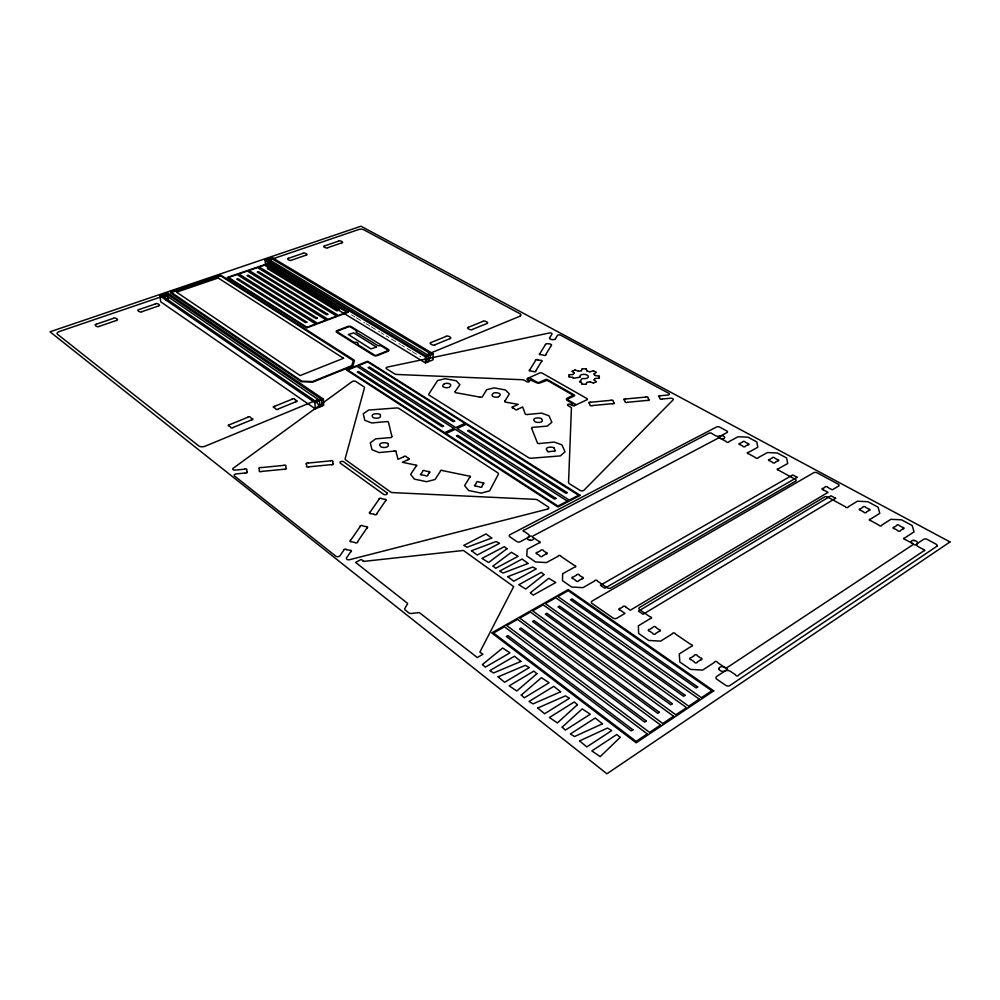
<?xml version="1.0" encoding="UTF-8"?>
<svg xmlns="http://www.w3.org/2000/svg" width="1000" height="1000" viewBox="0 0 1000 1000"><rect width="100%" height="100%" fill="white"/><g stroke="black" fill="none" stroke-linecap="round" stroke-linejoin="round"><path stroke-width="0.75" stroke-dasharray="5 3.75" d="M351.45 314.862L355.1 317.075M356.312 317.812L364.925 323.013M366.163 323.762L369.9 326.025M371.138 326.775L379.938 332.1M381.2 332.863L383.75 334.4M386.287 335.938L388.85 337.488M391.413 339.038L400.475 344.513M401.775 345.3L404.4 346.887M407.013 348.475L410.975 350.863M412.287 351.662L420.825 356.825"/><path stroke-width="1.5" d="M568.962 376.763L569.025 374.837M362.875 560.575L361.125 559.462L355.613 562.438L407.312 603.162A1.275 0.812 -1.4 0 1 407.5 603.962L404.837 608.4A2.55 1.65 -1.4 0 0 405.225 610.025L408.862 612.913A2.562 1.65 -1.2 0 0 411.25 613.475L418.562 612.638A1.275 0.825 -0.9 0 1 419.75 612.925L477.312 657.537L482.912 654.25L479.875 652.087L513.675 586.6L463.425 550.462L363.575 561.413L362.75 560.775M270.338 262.575L271.775 258.65L431.25 354.113L428.363 361.388L426.4 362.2L426.362 356.138L267.1 260.225L267.512 265.85L339.613 309.575M586.163 384.237L586.862 382.425M581.413 370.712L582.137 368.862M535.712 370.913L541.487 361.512M545.737 354.575L551.3 345.525M555.375 338.85L557.438 335.487A1.925 0.938 2.5 0 1 560.675 335.213L668.763 393.288A2.075 1.062 5.2 0 1 669.388 394.338A2.075 1.062 5.2 0 1 667.987 395.025L660.45 395.725M469.712 477.312L464.6 485.625L468.65 490.5L481.213 493.125L489.637 490.838L498.312 474.363A2.988 1.688 1.5 0 0 497.675 472.738L398.988 408.475A2.788 1.475 -1.1 0 0 396.475 407.962L368.512 410.075L363.225 413.825L364.8 420.288L371.737 422.975L386.188 421.625M529.788 369.837L535.612 360.462M539.913 353.537L545.525 344.513M549.65 337.837L551.925 334.188A1.925 0.925 2.3 0 0 551.312 333.2A1.925 0.925 2.3 0 0 549.225 333.013L387.388 367.088A2.163 1.087 -1.2 0 0 386.55 368.787L394.588 373.85A3.362 1.7 -1 0 0 396.863 374.462L522.325 379.738A2.7 1.388 1.9 0 1 524.212 380.225L526.725 381.675A1.625 0.838 2 0 0 529.025 381.788A1.625 0.838 2 0 0 529.113 380.613L527.45 379.65A1.688 0.862 2 0 1 527.537 378.438L539.75 372.987A1.675 0.85 2.2 0 1 542.125 373.088L586.9 398.525A1.725 0.9 3.4 0 1 586.888 399.8L574.35 405.688L570.375 404.462A1.675 0.875 3 0 0 568.013 404.35A1.675 0.875 3 0 0 567.975 405.588L570.625 407.125A2.8 1.462 3.1 0 1 571.413 408.2L568.562 482.275A3.787 2.15 3.6 0 0 569.625 483.862L579.938 490.337A2.475 1.412 3.9 0 0 583.913 490.275L673.1 399.888A2.087 1.075 5.3 0 0 672.8 398.713A2.087 1.075 5.3 0 0 670.6 398.237L662.35 399.012M504.988 400.925L509.35 393.975L505.513 390L494.2 387.875L486.662 389.712L482.137 397.137L480.2 397.25M416.125 466.225L410.613 474.363L414.363 479.125L426.637 481.7L435.087 479.462L440.425 471.25A1.275 0.725 0 0 1 442.562 470.487M357.6 541.65L366.788 528.225M376.838 513.55L385.538 500.825M350.562 551.975L346.575 557.8A2.438 1.5 -3.1 0 0 347.038 559.4A2.438 1.5 -3.1 0 0 349.65 559.688L547.45 509.125M455.188 391.488L459.888 384.675L456.3 380.788L445.213 378.713L437.65 380.5L428.888 393.95A2.75 1.425 -0.3 0 0 429.363 395.312L528.625 457.675A2.938 1.625 2.3 0 0 531.35 458.237L560.363 455.887L565.025 451.788L561.95 444.888L554.3 442.075L539.8 443.488M343.675 550.413L340 555.725A2.438 1.487 -3.4 0 1 338.038 556.688A2.438 1.487 -3.4 0 1 335.8 556.175L234.5 475.962A2.275 1.262 -5.5 0 1 236.275 473.888L244.862 473.05M350.775 540.112L360.037 526.725M370.163 512.087L378.938 499.412M917.438 543.325L917.262 543.55A3.812 2.087 12.8 0 0 918.225 546.65L923.075 549.312A1.45 0.8 12.9 0 1 924.75 550.225A1.45 0.8 12.9 0 1 923.6 550.988L738.612 674.95A1.587 1.025 11.2 0 1 737.175 675.913A1.587 1.025 11.2 0 1 735.5 674.762L730.575 671.438A4.162 2.712 10.9 0 0 724.775 671.075L724.362 671.25A3.575 2.325 10.7 0 1 718.962 668.863L718.938 668.5M482.9 321.287C484.263 320.1 489.438 322.638 487.1 323.55M594.062 379.825L595.138 378.5M472.375 329.588C471.138 330.712 465.337 327.925 468.325 327.225M446.037 336.312C447.525 334.975 452.887 337.987 450.112 338.675M434.988 344.875C433.587 346.25 427.95 343.125 430.938 342.475M579.575 381.7L582.325 378.5M572.987 374.475L574.225 373.125M338.562 241.038C339.825 239.938 344.538 242.425 341.9 242.9M327.75 247.8C326.637 248.775 321.7 246.438 324.475 245.875M302.95 253.263C304.288 252.125 308.962 254.7 306.25 255.175M155.45 303.837C156.875 302.462 161.625 305.538 158.575 306.025M141.95 311.75C140.5 313.125 135.662 309.975 138.837 309.538M113.438 318.25C114.887 316.875 119.525 319.887 116.613 320.5M99.262 326.45C97.788 327.9 92.938 324.588 96.213 324.15M594.012 373.963L596.225 372.438M549.425 337.912C548.75 339.575 554.763 340.363 555.5 338.963M551.587 345.425C552.65 344.012 545.988 342.837 545.413 344.387M533.25 535.85L717.925 438.288A1.825 0.963 6.8 0 1 720.487 438.413L720.863 438.55A2.85 1.5 6.8 0 0 724.762 437.35A2.85 1.5 6.8 0 0 720.438 435.812L720.088 435.9A3.3 1.725 6.7 0 1 715.475 435.675L711.087 433.025L709.425 432.987L524.513 529.975A1.363 0.812 2.5 0 0 523.1 530.712A1.363 0.812 2.5 0 0 524.4 531.587L528.212 534.175A3.6 2.163 2.6 0 1 528.05 537.225L527.775 537.45A3.113 1.875 2.7 0 0 530.35 540.337L530.812 540.35M504.738 401.012L505.012 402.038L518.275 404.363L513.312 406.637M454.925 391.575L455.238 392.6L480.025 397.113M593.488 383.062L596.213 381.8M407.875 459.725L402.312 462.287L415.087 464.938A1.275 0.712 -0.7 0 1 416.413 466.125M517.663 409.25L522.638 406.975L525.388 414.288L527.337 414.588M403.612 456.812L398.05 459.35L396.05 451.925A1.25 0.688 -1.3 0 0 394.275 451M572.2 371.225L574.913 370M539.513 443.65L537.562 443.25L531.737 428.562M574.487 405.637L572.25 405.538M321.625 399.438L316.188 401.688L319.775 406.613L321.95 405.7L321.625 399.438L167.362 294.188L162.225 295.938L316.825 402.175M315.275 408.85L323.688 405.35L323.363 399.1L167.975 293.25L160 295.975L160.688 301.775L315.275 408.85L314.925 402.587L160 295.975M425.487 362.95L433.062 359.787L433.038 353.725L272.425 257.725L265.15 260.2L265.562 265.812L425.487 362.95L425.438 356.875L265.15 260.2M426.362 356.138L431.25 354.113M314.925 402.587L323.363 399.1M425.438 356.875L433.038 353.725M233.438 427.325L251.287 420.012M278.5 408.862L295.65 401.85M435.025 344.738L449.837 338.675M472.45 329.412L486.725 323.562M229.825 424.613L247.65 417.337M274.825 406.25L291.962 399.263M431.2 342.475L446 336.438M468.6 327.225L482.863 321.413M386.413 421.5L388.35 421.85L391.875 436.337M162.288 295.938L165.3 294.887L165.812 299.225M99.35 326.325L116.237 320.513M142.037 311.625L158.325 306.025M306 255.175L291.725 260.087C290.863 261.512 285.475 258.837 288.375 258.25M327.85 247.65L341.662 242.9M165.987 299.95L168.65 299.037M96.475 324.162L113.338 318.375M139.1 309.538L155.363 303.962M288.625 258.25L302.887 253.363M324.712 245.875L338.512 241.137M267.1 260.225L271.788 258.625L268.988 259.587L269.188 262.387M590.037 371.775L593.25 370.8M587.05 382.325L589.875 381.838M573.462 378.275L579.975 377.2M578.538 371.225L581.213 370.812M394.05 451.125L379.15 452.575L371.975 449.7L370.3 442.825L375.712 438.837L391.375 437.537L392.1 436.463M244.45 469.2L235.113 470.112A2.25 1.25 -5.5 0 1 232.987 469.562A2.25 1.25 -5.5 0 1 233.275 468.188L352.262 381.525A2.2 1.125 -2 0 1 355.763 381.463L363.762 386.662A3.425 1.762 -1.9 0 1 364.425 387.962L345.163 458.7A2.95 1.638 -2.5 0 0 345.712 459.913L390.575 491.987A3.038 1.75 -1.4 0 0 392.625 492.6L535.087 499.338A3.85 2.237 2.7 0 1 537.788 500.138L548.062 506.825A2.512 1.462 3 0 1 547.475 509.162M261.225 467.587L283.463 465.425M308.325 463.025L330.35 460.887M261.7 471.413L284.025 469.237M308.988 466.812L331.1 464.663M590.725 402.225L610.725 400.35M625.712 398.963L645.575 397.113M592.375 405.55L612.45 403.675M627.487 402.262L647.425 400.4M527.537 414.462L541.613 413.137L548.987 415.788L551.875 422.262L547.3 426.112L532.05 427.375L531.5 428.438M569.188 374.738L572.775 374.562M595.363 378.413L599.138 378.237M913.312 540.413L914.262 540.462M582.325 368.787L586.125 368.963M582.1 384.137L585.962 384.312M529.888 540.288L530.337 540.337A3.113 1.875 2.7 0 0 533.362 537.788M595.288 375.55L599.125 376.087M569.125 376.875L572.638 377.362M537.863 359.925L540.275 360.363A1.275 0.637 2.2 0 1 541.888 360.6A1.275 0.637 2.2 0 1 541.688 361.425M620.3 610.35L620.325 610.363A1.638 1.037 6.3 0 1 620.562 608.25L622.675 607.025A1.638 1.037 6.4 0 1 625.862 606.987M579.663 381.8L581.075 382.088M442.738 470.65L468.6 475.988A1.288 0.725 0.7 0 1 469.988 477.2M374.062 514.288L371.312 513.688A1.5 0.875 -2.2 0 1 369.9 512.212M346.562 549.612L349.4 550.25A1.55 0.938 -3 0 1 350.825 551.85M587.2 371.112L589.75 371.763M575.175 369.988L578.25 371.2M590.163 381.85L593.225 383.062M827.875 487.475L832.262 489.85L838.612 486.05A2.475 1.325 10 0 0 838.138 484.113L817.163 472.85A2.438 1.3 9.4 0 0 813.775 472.688L592.038 601.1A2.7 1.713 5.3 0 0 592.1 603.488L613 618.013A2.75 1.762 6.2 0 0 616.8 618.263L624.987 613.387L620.612 610.375M823.625 489.988L828.012 492.375L630.337 610.2L625.962 607.212M593.513 370.825L596.2 372.3M513.188 408.05L514.975 409.125A1.338 0.712 1.8 0 0 516.087 409.862A1.338 0.712 1.8 0 0 517.575 409.4M294.587 399.387L296.112 400.45A1.338 0.688 -3.5 0 1 297.175 401.125A1.338 0.688 -3.5 0 1 295.938 401.812M594.087 379.975L596.237 381.675M572.175 371.35L574.212 372.975M594 374.1L595.075 375.45M572.837 377.475L573.25 378.212M586.325 369.05L587.013 371M581.275 382.2L581.9 384.05M719.038 669.2L718.95 668.85A3.575 2.325 10.7 0 1 723.812 667L724.287 667.175A2.288 1.475 10.7 0 0 727.475 667.362L912.525 544.95A2.1 1.15 12.6 0 0 912 543.237L911.7 542.987A3.287 1.8 12.6 0 1 913.8 540.425A3.287 1.8 12.6 0 1 917.425 543.325M332.575 461.8L332.887 463.363M167.975 293.25L168.475 297.6M167.362 294.188L168.025 299.975M246.788 471.725L246.612 470.138A1.438 0.8 -5.3 0 0 246.588 469.1A1.438 0.8 -5.3 0 0 244.713 469.1M319.438 400.337L319.775 406.613M428.325 355.325L428.363 361.388M599.288 376.2L599.3 378.137M527.9 379.913A1.638 0.838 2 0 0 528.75 380.175L529.45 380.2A1.812 0.925 2 0 0 530.35 380L536.188 382.55A3.05 1.562 2.2 0 0 540.5 382.75L547.188 380.312L573.025 395.175L567.325 398.175A3.113 1.613 3 0 0 567.25 400.462L571.925 403.175L571.737 403.888A1.875 0.975 3.1 0 0 571.225 404.325L571.2 404.712A1.688 0.887 3.1 0 0 571.65 405.188M579.975 376.763A4.237 2.15 3.2 0 1 583.85 374.338A4.237 2.15 3.2 0 1 588.337 376.838A4.237 2.15 3.2 0 1 583.175 378.55M247.775 417.188A1.363 0.712 -4.7 0 1 249.425 416.712A1.363 0.712 -4.7 0 1 250.35 417.463L251.838 418.575A1.363 0.712 -4.6 0 1 252.875 419.263A1.363 0.712 -4.6 0 1 251.588 419.988M229.525 424.637A1.388 0.725 -5.2 0 0 228.2 425.375A1.388 0.725 -5.2 0 0 229.237 426.087L230.738 427.2A1.375 0.725 -5.2 0 0 231.637 427.962A1.375 0.725 -5.2 0 0 233.3 427.475M292.075 399.125A1.338 0.688 -3.5 0 1 293.663 398.675A1.338 0.688 -3.5 0 1 294.613 399.387M274.538 406.275A1.35 0.7 -4 0 0 273.288 406.987A1.35 0.7 -4 0 0 274.325 407.675L275.85 408.738A1.35 0.7 -3.9 0 0 276.762 409.475A1.35 0.7 -3.9 0 0 278.375 409.012M545.8 354.712A1.262 0.625 2.3 0 1 545.062 355.425A1.262 0.625 2.3 0 1 543.488 355.112L541.1 354.675A1.262 0.625 2.2 0 1 539.513 354.438A1.262 0.625 2.2 0 1 539.712 353.625M535.775 371.05A1.288 0.65 2.1 0 1 535.013 371.788A1.288 0.65 2.1 0 1 533.413 371.475L530.988 371.025A1.288 0.65 2 0 1 529.375 370.763A1.288 0.65 2 0 1 529.575 369.925M535.55 360.325A1.275 0.637 2.1 0 1 536.3 359.6A1.275 0.637 2.1 0 1 537.875 359.913M590.438 402.163A1.338 0.7 3.5 0 0 588.85 402.475A1.338 0.7 3.5 0 0 589.362 403.375L590.05 404.738A1.338 0.7 3.6 0 0 590.425 405.65A1.338 0.7 3.6 0 0 592.175 405.65M612.737 403.725A1.338 0.7 4.1 0 0 614.312 403.413A1.338 0.7 4.1 0 0 613.787 402.512L613.062 401.163A1.338 0.688 4 0 0 612.675 400.262A1.338 0.688 4 0 0 610.925 400.262M625.438 398.9A1.338 0.688 4.3 0 0 623.862 399.212A1.338 0.688 4.3 0 0 624.4 400.112L625.15 401.463A1.338 0.688 4.3 0 0 625.55 402.362A1.338 0.688 4.3 0 0 627.288 402.362M647.7 400.45A1.338 0.688 4.8 0 0 649.262 400.138A1.338 0.688 4.8 0 0 648.7 399.25L647.925 397.9A1.338 0.688 4.8 0 0 647.5 397.013A1.338 0.688 4.8 0 0 645.763 397.013M284.3 469.312A1.438 0.8 -4.2 0 0 286.125 468.95A1.438 0.8 -4.2 0 0 285.9 467.912L285.65 466.35A1.438 0.8 -4.2 0 0 285.575 465.312A1.438 0.8 -4.2 0 0 283.712 465.312M260.95 467.512A1.438 0.8 -4.9 0 0 259.113 467.875A1.438 0.8 -4.9 0 0 259.312 468.913L259.513 470.487A1.45 0.8 -4.9 0 0 259.562 471.525A1.45 0.8 -4.9 0 0 261.438 471.525M332.9 463.35A1.425 0.8 -3 0 1 333.175 464.375A1.425 0.8 -3 0 1 331.375 464.725M330.6 460.775A1.425 0.787 -3 0 1 332.45 460.775A1.425 0.787 -3 0 1 332.6 461.812M308.05 462.962A1.425 0.8 -3.6 0 0 306.25 463.312A1.425 0.8 -3.6 0 0 306.488 464.338L306.775 465.9A1.438 0.8 -3.6 0 0 306.863 466.925A1.438 0.8 -3.6 0 0 308.738 466.925M378.888 499.225A1.475 0.862 -1.8 0 1 381.688 498.675L384.375 499.275A1.475 0.862 -1.7 0 1 385.788 500.712M376.887 513.737A1.5 0.887 -2 0 1 374.038 514.3M359.988 526.538A1.512 0.9 -2.5 0 1 362.875 525.962L365.625 526.575A1.525 0.9 -2.4 0 1 367.05 528.1M357.65 541.85A1.538 0.925 -2.8 0 1 354.712 542.45L351.925 541.812A1.538 0.925 -2.9 0 1 350.5 540.237M662.15 399.113A1.338 0.688 5.1 0 1 660.413 399.1A1.338 0.688 5.1 0 1 659.963 398.212L659.2 396.863A1.325 0.675 5 0 1 658.612 395.988A1.325 0.675 5 0 1 660.163 395.675M528.038 378.212A1.688 0.862 2 0 1 530.413 378.325L537.075 382.15A1.688 0.862 2.2 0 0 539.462 382.262L545.525 379.538A1.35 0.688 2.4 0 1 547.425 379.625L574.275 394.938A1.375 0.712 3.1 0 1 574.25 395.938L568.175 398.775A1.725 0.9 3 0 0 568.138 400.037L575.125 404.062A1.737 0.912 3.2 0 1 575.1 405.35M246.8 471.712A1.45 0.8 -5.3 0 1 246.988 472.75A1.45 0.8 -5.3 0 1 245.15 473.113M343.638 550.212A1.55 0.938 -3.2 0 1 346.587 549.6M513.175 408.062A1.338 0.7 1.7 0 1 511.95 407.375A1.338 0.7 1.7 0 1 513.025 406.662M408.175 459.688A1.412 0.787 -0.9 0 0 408.188 458.137L406.425 456.95A1.412 0.787 -1 0 0 403.725 456.65M823.312 489.925A1.5 0.812 9.8 0 1 821.988 488.975A1.5 0.812 9.8 0 1 823.238 488.3L824.912 487.325A1.5 0.8 9.8 0 1 826.025 486.587A1.5 0.8 9.8 0 1 827.75 487.287M530.413 592.863L533.225 595.125L555.788 582.525L548.763 578.275L530.425 592.75M444.338 383.812C439.475 386.887 446.262 388.512 449.175 387.362C454.125 383.688 446.512 382.638 444.35 383.75M498.125 676.888L504.613 682.275L529.3 667.588L525.388 665.325L498.137 676.812M521.287 695.088L524.35 697.8L549.1 682.738L541.413 677.675L521.287 695.088M491.712 538.05L467.088 547.25L463.75 545.413L486.062 533.913L491.712 538.05M579.55 740.9L586.775 746.912L611.712 730.6L607.487 728.062L579.55 740.9M554.175 447.925L554.775 450.037A1.25 0.688 2.9 0 1 555.2 451A1.25 0.688 2.9 0 1 553.475 451.175L549.637 451.562A1.25 0.688 2.8 0 1 547.913 451.725A1.25 0.688 2.8 0 1 547.5 450.763C543.138 447.137 551.675 446.325 554.175 447.887M387.762 443.425C390.975 447.925 381.95 448.338 380.45 446.463C377.175 442.562 385.275 441.975 387.762 443.462M506.987 548.688L488.625 562.513L481.95 558.425L504.338 546.65L506.975 548.737M562.675 573.725L562.475 580.662L571.663 587.038L582.925 587.65L594.637 580.988A1.425 0.887 5.1 0 1 596.062 580.175A1.425 0.887 5.1 0 1 597.487 581.138L607.288 587.788A2.512 1.562 5.6 0 0 610.837 587.987L795.675 481.163A2.312 1.25 9 0 0 795.3 479.35L778.625 470.213A1.3 0.7 8.5 0 1 777.2 469.438A1.3 0.7 8.5 0 1 778.35 468.787L787.712 463.5L786.612 457.975L777.4 453.025L767.463 452.55L758.088 457.713A1.288 0.688 7.9 0 1 756.938 458.35A1.288 0.688 7.9 0 1 755.55 457.587L748.612 453.8A1.275 0.675 7.6 0 1 747.237 453.05A1.275 0.675 7.6 0 1 748.388 452.413L757.763 447.3L756.85 441.962L747.938 437.175L738.175 436.712L728.8 441.712A1.262 0.663 7 0 1 727.65 442.325A1.262 0.663 7 0 1 726.3 441.587L719.6 437.925A1.25 0.663 6.8 0 1 718.275 437.188A1.25 0.663 6.8 0 1 719.425 436.575L726.925 432.625A2.312 1.2 6.8 0 0 726.675 430.887L719.75 427.15A2.3 1.2 6.6 0 0 716.538 426.987L510.062 534.663A2.525 1.512 2.1 0 0 509.888 536.8L516.7 541.487A2.537 1.525 2.4 0 0 520.288 541.675L529.562 536.775A1.363 0.825 2.7 0 1 530.975 536.038A1.363 0.825 2.7 0 1 532.288 536.925L538.9 541.413A1.375 0.825 3 0 1 540.225 542.312A1.375 0.825 3 0 1 538.812 543.062L527.175 549.275L526.75 555.9L535.525 561.987L546.5 562.575L558.175 556.213A1.388 0.85 3.8 0 1 559.587 555.438A1.388 0.85 3.8 0 1 560.95 556.362L574.4 565.487A1.412 0.862 4.3 0 1 575.788 566.425A1.412 0.862 4.3 0 1 574.375 567.225L562.675 573.725M379.95 414.4C383.05 418.775 374.225 418.888 372.788 417.325C369.775 413.55 377.438 413.038 379.95 414.4M471.512 550.737L477.2 555.025L499.562 543.325L496.112 541.525L471.512 550.712M560.6 691.8L533 703.913L529.038 701.488L553.8 686.325L560.6 691.8M493.05 566.138L495.725 568.288L518.162 556.3L511.375 552.275L493.075 566.038M541.425 418.675C545.363 422.938 536.275 423.137 534.775 421.525C530.887 417.825 539.025 417.137 541.425 418.675M498.65 396.7C496.9 397.95 488.625 396.9 493.587 393.013C496.413 392.075 503.438 393.438 498.65 396.675M482.475 664.562L485.375 667.138L509.988 652.825L502.65 648.025L482.488 664.5M537.762 708.025L544.612 713.737L569.425 698.275L565.4 695.863L537.775 707.987M620.175 737.387L600.2 756.637L591.85 750.913L616.8 734.488L620.175 737.387M528.038 563.4L522.1 559.038L499.65 571.1L503.137 573.025L528.013 563.513M520.9 661.438L493.625 672.938L489.825 670.638L514.462 656.237L520.9 661.438M602.413 723.812L574.587 736.525L570.35 733.988L595.237 718.012L602.413 723.812M507.788 576.663L513.763 581.2L536.263 568.913L532.725 567L507.788 576.663M577.45 704.7L557.4 722.925L549.412 717.525L574.25 701.963L577.45 704.7M562.175 727.175L565.413 730.1L590.288 714.225L582.212 708.9L562.188 727.113M536.912 673.7L516.788 690.987L509.175 685.863L533.875 671.087L536.9 673.763M544.05 574.587L525.788 589.038L518.75 584.763L541.263 572.4L544.05 574.587M376.413 347.05L370.925 348.9L348.35 334.525L353.75 332.863L376.413 347.05M353.387 360.662L351.737 365.725L312.525 381.562L301.8 381.163L171.4 292.475L220.738 275.9L353.387 360.662M354.363 360.763L353.05 365.462A2 1 -2 0 1 352.262 366.15L313.113 381.962L302.075 381.763A2.037 1.037 -3.2 0 1 300.763 381.388L170.712 293.05A1.887 0.838 -5 0 1 171.337 291.863L219.112 275.6A1.812 0.8 -4 0 1 221.612 275.7L353.975 360.037A1.988 0.988 -2 0 1 354.363 360.763M483.225 484.038L481.9 486.238A1.3 0.75 1.1 0 1 481.3 487.225A1.3 0.75 1.1 0 1 479.562 486.863L476.4 486.2A1.3 0.737 0.9 0 1 474.663 485.825A1.3 0.737 0.9 0 1 475.262 484.85L476.613 482.65A1.288 0.737 1 0 1 477.212 481.675A1.288 0.737 1 0 1 478.938 482.038L482.1 482.7A1.288 0.737 1.1 0 1 483.825 483.062A1.288 0.737 1.1 0 1 483.225 484.038M429.2 472.825L427.762 474.988A1.288 0.725 -0.5 0 1 427.113 475.95A1.288 0.725 -0.5 0 1 425.425 475.588L422.325 474.938A1.288 0.725 -0.6 0 1 420.637 474.575A1.288 0.725 -0.6 0 1 421.287 473.612L422.738 471.475A1.275 0.725 -0.5 0 1 423.387 470.513A1.275 0.725 -0.5 0 1 425.062 470.875L428.15 471.512A1.275 0.725 -0.4 0 1 429.837 471.875A1.275 0.725 -0.4 0 1 429.2 472.825M950 541.95L606.9 773.787L50 331.8L360.962 226.213L950 541.95M936.775 546.35L729.837 685.575A2.95 1.938 11.2 0 1 725.713 685.325L716.912 679.275A2.925 1.925 10.7 0 1 716.625 676.5L726.05 670.263A1.575 1.025 10.8 0 0 727.487 669.312A1.575 1.025 10.8 0 0 725.812 668.188L717.513 662.55A1.562 1.013 10.3 0 0 715.863 661.438A1.562 1.013 10.3 0 0 714.438 662.375L702.638 670.088L690.462 669.375L679.837 662L679.25 653.988L691.05 646.488A1.525 0.988 9.2 0 0 692.475 645.575A1.525 0.988 9.2 0 0 690.875 644.488L675.375 633.975A1.512 0.963 8.4 0 0 673.812 632.913A1.512 0.963 8.4 0 0 672.375 633.8L660.6 641.137L648.75 640.462L638.638 633.45L638.35 625.825L650.113 618.675A1.487 0.938 7.4 0 0 651.55 617.812A1.487 0.938 7.4 0 0 650.025 616.775L639.688 609.775A2.575 1.625 7 0 1 639.6 607.45L824.5 496.962A2.375 1.288 10 0 1 827.788 497.125L845.413 506.775A1.375 0.75 10.6 0 0 846.95 507.612A1.375 0.75 10.6 0 0 848.1 506.912L857.425 501.2L867.925 501.725L878.088 507.2L879.8 513.3L870.487 519.15A1.4 0.762 11.3 0 0 869.338 519.875A1.4 0.762 11.3 0 0 870.913 520.737L878.85 525.075A1.412 0.762 11.6 0 0 880.438 525.95A1.412 0.762 11.6 0 0 881.587 525.212L890.888 519.3L901.587 519.837L912.125 525.513L914.075 531.838L904.8 537.9A1.438 0.787 12.4 0 0 903.65 538.65A1.438 0.787 12.4 0 0 905.288 539.55L913.512 544.05A1.438 0.787 12.7 0 0 915.163 544.95A1.438 0.787 12.7 0 0 916.3 544.188L923.725 539.275A2.675 1.45 12.8 0 1 927.362 539.462L936.062 544.175A2.688 1.462 13 0 1 936.775 546.35M647.262 733.9L636.112 741.35L493.512 633.013L504.487 626.788L647.262 733.9M660.537 725.013L649.55 732.375L506.737 625.513L517.575 619.375L660.537 725.013M673.625 716.263L662.788 723.512L519.788 618.125L530.475 612.062L673.625 716.263M686.525 707.638L675.837 714.775L532.663 610.825L543.225 604.85L686.525 707.638M699.237 699.125L688.713 706.175L545.375 603.625L555.8 597.725L699.237 699.125M711.775 690.75L701.4 697.688L557.925 596.512L568.212 590.688L711.775 690.75M713.737 690.863L636.163 742.812L491.675 632.9L568.237 589.575L713.737 690.863M632.913 729.812L631.275 730.9L506.312 636.475L507.938 635.55L632.913 729.812M646.25 720.987L644.638 722.062L519.5 628.938L521.087 628.025L646.25 720.987M659.388 712.3L657.8 713.35L532.5 621.5L534.075 620.6L659.388 712.3M672.35 703.725L670.775 704.762L545.337 614.15L546.888 613.263L672.35 703.725M685.125 695.275L683.575 696.3L558 606.912L559.538 606.038L685.125 695.275M697.725 686.938L696.2 687.95L570.5 599.763L572.013 598.9L697.725 686.938M902.9 528.888L900.337 530.55A1.425 0.775 12.1 0 1 899.2 531.287A1.425 0.775 12.1 0 1 897.588 530.4L894.638 528.8A1.412 0.775 11.9 0 1 893.037 527.925A1.412 0.775 11.9 0 1 894.175 527.2L896.737 525.55A1.412 0.762 12 0 1 897.862 524.825A1.412 0.762 12 0 1 899.475 525.688L902.412 527.288A1.412 0.762 12.1 0 1 904.025 528.162A1.412 0.762 12.1 0 1 902.9 528.888M700.55 659.875L697.3 661.988A1.55 1.013 9.6 0 1 695.85 662.925A1.55 1.013 9.6 0 1 694.225 661.8L691.263 659.762A1.55 1.013 9.4 0 1 689.638 658.65A1.55 1.013 9.4 0 1 691.087 657.725L694.338 655.625A1.55 1 9.5 0 1 695.788 654.7A1.55 1 9.5 0 1 697.4 655.812L700.375 657.837A1.55 1.013 9.7 0 1 702 658.938A1.55 1.013 9.7 0 1 700.55 659.875M868.888 510.45L866.325 512.05A1.388 0.75 11 0 1 865.188 512.762A1.388 0.75 11 0 1 863.625 511.912L860.788 510.363A1.375 0.75 10.9 0 1 859.237 509.513A1.375 0.75 10.9 0 1 860.375 508.812L862.95 507.225A1.375 0.737 10.9 0 1 864.087 506.525A1.375 0.737 10.9 0 1 865.638 507.362L868.475 508.9A1.388 0.75 11.1 0 1 870.025 509.738A1.388 0.75 11.1 0 1 868.888 510.45M658.913 631.425L655.662 633.425A1.512 0.975 7.7 0 1 654.212 634.312A1.512 0.975 7.7 0 1 652.675 633.25L649.85 631.312A1.5 0.963 7.6 0 1 648.312 630.262A1.5 0.963 7.6 0 1 649.75 629.375L653 627.375A1.5 0.963 7.7 0 1 654.438 626.5A1.5 0.963 7.7 0 1 655.987 627.55L658.812 629.475A1.5 0.963 7.9 0 1 660.362 630.538A1.5 0.963 7.9 0 1 658.913 631.425M835.588 498.3L643.088 614.263L638.462 611.125L830.962 495.788L835.588 498.3M797.188 477.35L604.775 588.225L600.375 585.237L792.763 474.938L797.188 477.35M581.95 578.812L578.713 580.638A1.425 0.887 4.5 0 1 577.275 581.45A1.425 0.887 4.5 0 1 575.875 580.487L573.3 578.725A1.425 0.887 4.4 0 1 571.9 577.762A1.425 0.887 4.4 0 1 573.337 576.95L576.562 575.138A1.425 0.875 4.5 0 1 578 574.338A1.425 0.875 4.5 0 1 579.4 575.3L581.975 577.05A1.425 0.887 4.7 0 1 583.375 578.013A1.425 0.887 4.7 0 1 581.95 578.812M777.6 460.925L775.013 462.375A1.3 0.688 8.3 0 1 773.863 463.013A1.3 0.688 8.3 0 1 772.463 462.25L769.887 460.85A1.288 0.688 8.2 0 1 768.487 460.087A1.288 0.688 8.2 0 1 769.638 459.45L772.212 458.013A1.288 0.688 8.2 0 1 773.363 457.375A1.288 0.688 8.2 0 1 774.762 458.137L777.325 459.525A1.288 0.688 8.4 0 1 778.737 460.288A1.288 0.688 8.4 0 1 777.6 460.925M747.875 444.8L745.288 446.2A1.262 0.675 7.4 0 1 744.15 446.825A1.262 0.675 7.4 0 1 742.788 446.087L740.3 444.725A1.262 0.663 7.3 0 1 738.938 443.988A1.262 0.663 7.3 0 1 740.088 443.375L742.675 441.987A1.262 0.663 7.4 0 1 743.812 441.362A1.262 0.663 7.4 0 1 745.175 442.1L747.65 443.45A1.262 0.663 7.5 0 1 749.013 444.188A1.262 0.663 7.5 0 1 747.875 444.8M545.837 554.138L542.612 555.875A1.388 0.85 3.2 0 1 541.188 556.65A1.388 0.85 3.2 0 1 539.837 555.725L537.388 554.038A1.388 0.85 3 0 1 536.05 553.125A1.388 0.85 3 0 1 537.475 552.35L540.688 550.625A1.388 0.838 3.2 0 1 542.112 549.862A1.388 0.838 3.2 0 1 543.462 550.775L545.913 552.45A1.388 0.85 3.3 0 1 547.263 553.362A1.388 0.85 3.3 0 1 545.837 554.138M580.25 495.363L557.9 506.987L346.35 369.9L367.713 361.262L580.25 495.363M567.375 501.125L557.938 506.037L445.975 433.55L455.25 429.325L567.375 501.125M578.638 495.275L569.3 500.125L457.15 428.462L466.325 424.275L578.638 495.275M555.925 498.425L554.538 499.15L456.4 435.913L457.762 435.288L555.925 498.425M567.225 492.612L565.85 493.312L467.55 430.788L468.9 430.175L567.225 492.612M453.862 428.438L444.588 432.65L347.75 369.975L356.812 366.3L453.862 428.438M464.938 423.4L455.763 427.575L358.675 365.55L367.65 361.912L464.938 423.4M443.525 426.112L442.163 426.737L357.25 372.025L358.587 371.488L443.525 426.112M454.625 421.112L453.275 421.712L368.15 367.587L369.475 367.038L454.625 421.112M318.163 399.487L205.087 446.225A4.675 2.5 -6 0 1 198.713 445.887L57.538 334.3A4.2 1.913 -7.3 0 1 59.288 331.538L165.837 295.275L318.163 399.487M519.688 316.325L427.038 354.538L269.575 259.925L358.713 229.513A3.562 1.512 -1.4 0 1 363.675 229.713L519.9 313.688A3.975 1.875 1.5 0 1 519.688 316.325M387.325 350.887L376.688 355.175A1.562 0.775 -1.4 0 1 374.5 355.075L357.163 344.25A2.35 1.15 -1.8 0 0 357.55 342.663A2.35 1.15 -1.8 0 0 354.325 342.488L337.488 331.975A1.525 0.737 -2.1 0 1 337.812 330.95L348.338 326.9A1.512 0.725 -1.9 0 1 350.45 326.987L357.025 331.025A2.325 1.125 -1.7 0 0 356.637 332.575L377.4 345.363A2.35 1.15 -1.3 0 0 380.637 345.538L387.587 349.8A1.55 0.762 -1.2 0 1 387.325 350.887M387.975 351.287L377.35 355.588A2.625 1.3 -1.4 0 1 373.663 355.412L336.65 332.3A2.562 1.238 -2.1 0 1 337.188 330.562L347.713 326.512A2.55 1.225 -1.9 0 1 351.275 326.662L388.425 349.475A2.612 1.288 -1.2 0 1 387.975 351.287M343.5 358.288L300.087 375.575L176.588 292.188L218.175 277.987L343.5 358.288M348.237 312.225L306.688 327.925L227.262 277.45L267.775 263.587L348.237 312.225M315.7 323.963L306.913 327.275L228.512 277.5L237.087 274.562L315.7 323.963M326.213 319.988L317.5 323.275L238.837 273.962L247.325 271.05L326.213 319.988M336.625 316.062L328 319.312L249.075 270.462L257.488 267.575L336.625 316.062M346.925 312.175L338.387 315.4L259.212 266.988L267.55 264.137L346.925 312.175M306.812 322.125L305.525 322.612L236.762 279.137L238.025 278.7L306.812 322.125M317.35 318.175L316.062 318.65L247.062 275.587L248.325 275.163L317.35 318.175M327.775 314.262L326.5 314.738L257.288 272.075L258.525 271.65L327.775 314.262M338.1 310.387L336.85 310.85L267.4 268.587L268.625 268.163L338.1 310.387M386.825 492.725L343.675 461.775A2.037 1.137 -2.7 0 0 340.825 461.625A2.037 1.137 -2.7 0 0 340.412 463.225L383.525 494.275A2.1 1.212 -1.7 0 0 386.475 494.425A2.1 1.212 -1.7 0 0 386.825 492.725"/></g></svg>
